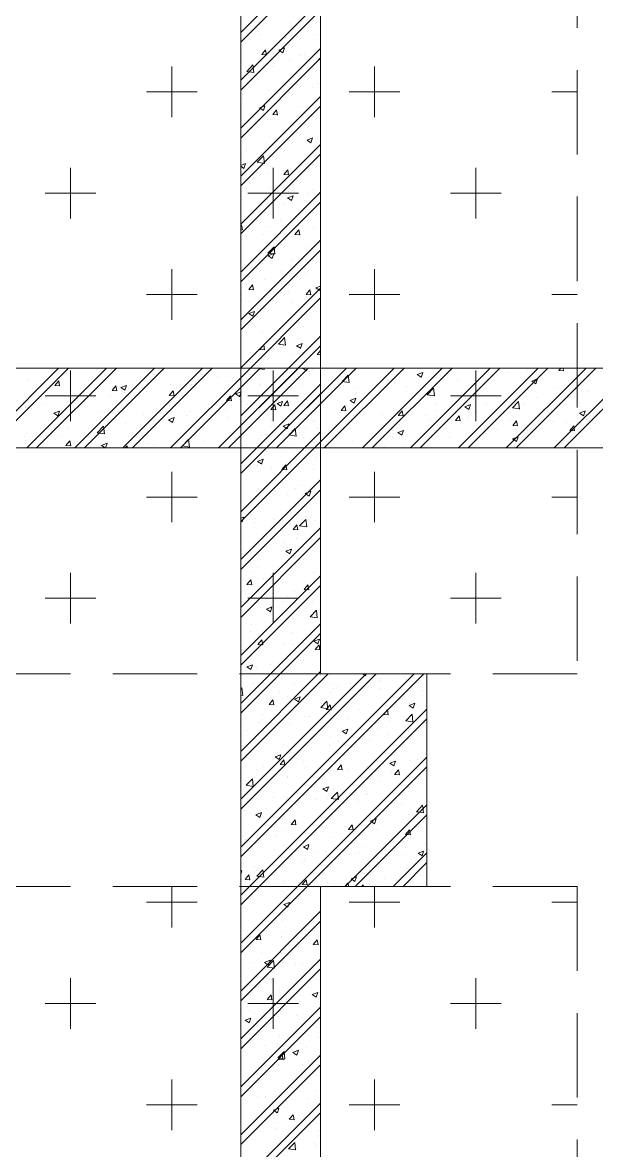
# Model space of a CAD drawing. Header units: millimetres. Extents: x 115500 to 206800, y -6300 to 53700.
# Drawn here: x 133265 to 135423, y 22307 to 26550 of the extents above; entities that cross this region are included whole.
import ezdxf

# ---------------------------------------------------------------- set-up
doc = ezdxf.new("R2010")
doc.units = ezdxf.units.MM
doc.linetypes.add('HIDDEN2', pattern=[4.7625, 3.175, -1.5875])
for name, color, linetype, lineweight in [('NDC_S_BEAM', 3, 'HIDDEN2', 20), ('NDC_S_DIM', 1, 'Continuous', 15), ('NDC_S_HATCH MATERIAL', 8, 'Continuous', 13)]:
    doc.layers.add(name, color=color, linetype=linetype, lineweight=lineweight)

msp = doc.modelspace()

# ---------------------------------------------------------------- linework, layer by layer
at = {"layer": 'NDC_S_BEAM', "ltscale": 100}
for p, q in [((135350, 27800), (135350, 24100)), ((135350, 24100), (132300, 24100)), ((135350, 23300), (132300, 23300)), ((135350, 23300), (135350, 19600))]:
    msp.add_line(p, q, dxfattribs=at)
at = {"layer": 'NDC_S_DIM', "ltscale": 100}
for p, q in [((134084.9, 19707.6), (134084.9, 34955.4)), ((134384.9, 24100), (134384.9, 27800)), ((138000, 25249.8), (132500, 25249.8)), ((132300, 24949.8), (138000, 24949.8)), ((134784.9, 24100), (134384.9, 24100)), ((134784.9, 23300), (134784.9, 24100)), ((134384.9, 19600), (134384.9, 23300)), ((134384.9, 23300), (134784.9, 23300))]:
    msp.add_line(p, q, dxfattribs=at)
at = {"layer": 'NDC_S_HATCH MATERIAL', "linetype": 'Continuous', "ltscale": 100}
for p, q in [((134084.9, 26512.8), (134384.9, 26812.8)), ((134084.9, 26476.1), (134384.9, 26776.1)), ((134084.9, 26332.5), (134384.9, 26632.5)), ((134084.9, 26295.8), (134384.9, 26595.8)), ((134272.4, 26545.3), (134272.4, 26545.3)), ((134345.7, 26530.8), (134345.7, 26530.8)), ((134156.2, 26505.9), (134156.2, 26505.9)), ((134206.8, 26482.9), (134206.8, 26482.9)), ((134253.8, 26495), (134253.8, 26495)), ((134362.6, 26505.4), (134362.6, 26505.4)), ((134084.9, 26152.2), (134384.9, 26452.2)), ((134164, 26429.3), (134178.5, 26446.6)), ((134182, 26427.7), (134178.5, 26446.5)), ((134228.3, 26446.1), (134249.3, 26454.1)), ((134228.3, 26446.1), (134243.2, 26436)), ((134243.2, 26435.9), (134249.3, 26454.1)), ((134084.9, 26115.4), (134384.9, 26415.4)), ((134149.5, 26433.1), (134149.5, 26433.1)), ((134150.8, 26399.1), (134150.8, 26399.1)), ((134164, 26429.3), (134182, 26427.8)), ((134266.7, 26412.5), (134266.7, 26412.5)), ((134309.6, 26426.4), (134309.6, 26426.4)), ((134325.7, 26429.1), (134325.7, 26429.1)), ((134341.8, 26422.4), (134341.8, 26422.4)), ((134358.9, 26405.6), (134358.9, 26405.6)), ((134379.2, 26410.5), (134384.9, 26417.3)), ((134379.2, 26410.5), (134384.9, 26410)), ((133826.2, 26193.8), (133826.2, 26384.2)), ((134107.5, 26366.1), (134130.9, 26390.4)), ((134107.5, 26366.1), (134134.2, 26361.9)), ((134134.2, 26361.9), (134130.9, 26390.4)), ((134203.1, 26383.1), (134203.1, 26383.1)), ((134588.2, 26193.8), (134588.2, 26384.2)), ((134376.5, 26319), (134376.5, 26319)), ((133731, 26289), (133921.5, 26289)), ((134084.9, 25971.9), (134384.9, 26271.9)), ((134090.4, 26264.1), (134090.4, 26264.1)), ((134091.1, 26279.8), (134091.1, 26279.8)), ((134187.8, 26294.2), (134187.8, 26294.2)), ((134199.5, 26283.2), (134199.5, 26283.2)), ((134251.2, 26273.1), (134251.2, 26273.1)), ((134262.9, 26304), (134262.9, 26304)), ((134265.3, 26294.1), (134265.3, 26294.1)), ((134355.3, 26305.7), (134355.3, 26305.7)), ((134493, 26289), (134683.5, 26289)), ((135255, 26289), (135350, 26289)), ((134084.9, 25935.1), (134384.9, 26235.1)), ((134154.3, 26239.5), (134154.3, 26239.5)), ((134155.3, 26228.5), (134176.3, 26236.6)), ((134155.3, 26228.5), (134170.2, 26218.5)), ((134170.2, 26218.4), (134176.3, 26236.5)), ((134314.5, 26232.8), (134314.5, 26232.8)), ((134184, 26185.7), (134184, 26185.7)), ((134195.8, 26183.3), (134195.8, 26183.3)), ((134205.7, 26203.7), (134220.1, 26220.9)), ((134205.7, 26203.7), (134223.6, 26202.1)), ((134223.6, 26202), (134220.2, 26220.8)), ((134297.6, 26200.7), (134297.6, 26200.7)), ((134351.6, 26205.8), (134351.6, 26205.8)), ((134108.9, 26175.8), (134108.9, 26175.8)), ((134191.5, 26120.6), (134191.5, 26120.6)), ((134253, 26115.1), (134253, 26115.1)), ((134334.4, 26107.8), (134355.4, 26115.8)), ((134334.4, 26107.8), (134349.3, 26097.7)), ((134348, 26106), (134348, 26106)), ((134349.3, 26097.6), (134355.4, 26115.7)), ((134351.7, 26113.8), (134351.7, 26113.8)), ((134084.9, 25791.6), (134384.9, 26091.6)), ((134084.9, 25754.8), (134384.9, 26054.8)), ((134105.1, 26067.4), (134105.1, 26067.4)), ((134192.2, 26083.5), (134192.2, 26083.5)), ((134218.7, 26082.4), (134218.7, 26082.4)), ((134084.9, 26012), (134103.3, 26019.1)), ((134084.9, 26009.3), (134097.2, 26000.9)), ((134097.3, 26000.9), (134103.3, 26019)), ((134147.3, 26024.2), (134170.6, 26048.5)), ((134147.3, 26024.2), (134174, 26020)), ((134149.9, 26019.2), (134149.9, 26019.2)), ((134174, 26020), (134170.7, 26048.5)), ((134324.8, 26049.3), (134324.8, 26049.3)), ((133445.2, 25812.8), (133445.2, 26003.2)), ((134133.1, 25967.3), (134133.1, 25967.3)), ((134188.5, 25983.6), (134188.5, 25983.6)), ((134207.2, 25812.8), (134207.2, 26003.2)), ((134247.3, 25978), (134261.8, 25995.3)), ((134247.3, 25978), (134265.2, 25976.5)), ((134265.3, 25976.4), (134261.8, 25995.2)), ((134329.3, 25989), (134329.3, 25989)), ((134344.3, 26006.1), (134344.3, 26006.1)), ((134969.2, 25812.8), (134969.2, 26003.2)), ((134139.8, 25964), (134139.8, 25964)), ((134196.4, 25927), (134196.4, 25927)), ((134293.3, 25960.5), (134293.3, 25960.5)), ((133350, 25908), (133540.5, 25908)), ((134084.9, 25611.3), (134384.9, 25911.3)), ((134089.5, 25884.2), (134089.5, 25884.2)), ((134112, 25908), (134302.5, 25908)), ((134184.9, 25883.7), (134184.9, 25883.7)), ((134261.4, 25890.2), (134282.4, 25898.3)), ((134261.4, 25890.2), (134276.3, 25880.1)), ((134264.5, 25914.2), (134264.5, 25914.2)), ((134276.3, 25880.1), (134282.4, 25898.2)), ((134340.7, 25906.2), (134340.7, 25906.2)), ((134356.5, 25920.2), (134356.5, 25920.2)), ((134874, 25908), (135064.5, 25908)), ((134084.9, 25574.5), (134384.9, 25874.5)), ((134250.3, 25870.7), (134250.3, 25870.7)), ((134325.4, 25880.5), (134325.4, 25880.5)), ((134233.6, 25808), (134233.6, 25808)), ((134337, 25806.4), (134337, 25806.4)), ((134084.9, 25784.5), (134088.2, 25788.4)), ((134084.9, 25770.2), (134091.7, 25769.6)), ((134091.7, 25769.5), (134088.2, 25788.4)), ((134181.2, 25783.9), (134181.2, 25783.9)), ((134246.5, 25762.2), (134246.5, 25762.2)), ((134288.9, 25752.4), (134303.4, 25769.6)), ((134306.9, 25750.7), (134303.4, 25769.5)), ((134360.1, 25777.2), (134360.1, 25777.2)), ((134084.9, 25430.9), (134384.9, 25730.9)), ((134171.4, 25752.3), (134171.4, 25752.3)), ((134252.1, 25735.2), (134252.1, 25735.2)), ((134288.9, 25752.4), (134306.9, 25750.8)), ((134084.9, 25394.2), (134384.9, 25694.2)), ((134177.6, 25684), (134177.6, 25684)), ((134187, 25682.3), (134210.4, 25706.6)), ((134187, 25682.3), (134213.7, 25678.2)), ((134188.4, 25672.7), (134209.4, 25680.7)), ((134188.4, 25672.7), (134203.3, 25662.6)), ((134203.3, 25662.5), (134209.4, 25680.7)), ((134213.7, 25678.1), (134210.4, 25706.6)), ((134333.4, 25706.5), (134333.4, 25706.5)), ((134092.5, 25634), (134092.5, 25634)), ((134149, 25639.3), (134149, 25639.3)), ((134167.6, 25643.9), (134167.6, 25643.9)), ((134175.1, 25654.7), (134175.1, 25654.7)), ((134281.2, 25658.9), (134281.2, 25658.9)), ((134324, 25669.4), (134324, 25669.4)), ((134335.3, 25647.9), (134335.3, 25647.9)), ((133826.2, 25431.8), (133826.2, 25622.2)), ((134238.4, 25614.4), (134238.4, 25614.4)), ((134329.7, 25606.6), (134329.7, 25606.6)), ((134588.2, 25431.8), (134588.2, 25622.2)), ((134084.9, 25250.6), (134384.9, 25550.6)), ((134115.4, 25545.5), (134129.8, 25562.8)), ((134115.4, 25545.5), (134133.3, 25544)), ((134133.3, 25543.9), (134129.9, 25562.7)), ((134173.9, 25584.1), (134173.9, 25584.1)), ((134330.6, 25526.7), (134345, 25543.9)), ((134348.5, 25525.1), (134345, 25543.9)), ((134367.5, 25551.9), (134384.9, 25558.6)), ((134367.5, 25551.9), (134382.4, 25541.8)), ((134382.4, 25541.7), (134384.9, 25549.1)), ((133731, 25527), (133921.5, 25527)), ((134084.9, 25213.9), (134384.9, 25513.9)), ((134088.6, 25504.3), (134088.6, 25504.3)), ((134088.7, 25525.6), (134088.7, 25525.6)), ((134115.5, 25502.2), (134115.5, 25502.2)), ((134202.3, 25540.5), (134202.3, 25540.5)), ((134263.6, 25534.3), (134263.6, 25534.3)), ((134326.1, 25506.8), (134326.1, 25506.8)), ((134330.6, 25526.7), (134348.5, 25525.1)), ((134493, 25527), (134683.5, 25527)), ((135255, 25527), (135350, 25527)), ((134115.4, 25455.1), (134136.4, 25463.2)), ((134130.3, 25445), (134136.4, 25463.1)), ((134170.3, 25484.3), (134170.3, 25484.3)), ((134275.6, 25495.4), (134275.6, 25495.4)), ((134115.4, 25455.1), (134130.3, 25445.1)), ((134123.4, 25422.2), (134123.4, 25422.2)), ((134312.8, 25447.2), (134312.8, 25447.2)), ((134166.6, 25384.4), (134166.6, 25384.4)), ((134322.5, 25406.9), (134322.5, 25406.9)), ((134084.9, 25070.3), (134384.9, 25370.3)), ((134084.9, 25033.6), (134384.9, 25333.6)), ((134157, 25319.9), (134171.5, 25337.1)), ((134174.9, 25318.2), (134171.5, 25337)), ((134217.2, 25342.1), (134217.2, 25342.1)), ((134226.8, 25340.4), (134250.2, 25364.8)), ((134226.8, 25340.4), (134253.5, 25336.3)), ((134253.5, 25336.2), (134250.2, 25364.7)), ((134251.2, 25355.3), (134251.2, 25355.3)), ((134294.5, 25334.3), (134315.5, 25342.4)), ((134294.5, 25334.3), (134309.4, 25324.3)), ((134309, 25338.7), (134309, 25338.7)), ((134309.4, 25324.2), (134315.5, 25342.3)), ((134377.3, 25335.4), (134377.3, 25335.4)), ((134120.3, 25308.6), (134120.3, 25308.6)), ((134157, 25319.9), (134174.9, 25318.3)), ((134233.9, 25328.8), (134233.9, 25328.8)), ((134280.4, 25301.9), (134280.4, 25301.9)), ((134318.8, 25307), (134318.8, 25307)), ((134323.1, 25289.5), (134323.1, 25289.5)), ((134372.2, 25301.1), (134384.9, 25316.2)), ((134372.2, 25301.1), (134384.9, 25299.9)), ((133100.3, 24949.8), (133400.3, 25249.8)), ((133137.1, 24949.8), (133437.1, 25249.8)), ((133280.7, 24949.8), (133580.7, 25249.8)), ((133317.4, 24949.8), (133617.4, 25249.8)), ((133461, 24949.8), (133761, 25249.8)), ((133497.7, 24949.8), (133797.7, 25249.8)), ((133597.5, 25246.1), (133597.5, 25246.1)), ((133641.3, 24949.8), (133941.3, 25249.8)), ((133678, 24949.8), (133978, 25249.8)), ((133821.6, 24949.8), (134121.6, 25249.8)), ((133858.3, 24949.8), (134158.3, 25249.8)), ((134001.9, 24949.8), (134301.9, 25249.8)), ((134038.7, 24949.8), (134338.7, 25249.8)), ((134146.1, 25249.2), (134146.6, 25249.8)), ((134146.1, 25249.2), (134172.8, 25245.1)), ((134148.1, 25259.4), (134148.1, 25259.4)), ((134163, 25284.5), (134163, 25284.5)), ((134171.4, 25247.6), (134171.4, 25247.6)), ((134172.8, 25245), (134172.3, 25249.8)), ((134182.2, 24949.8), (134482.2, 25249.8)), ((134219, 24949.8), (134519, 25249.8)), ((134318, 25249.3), (134319, 25249.8)), ((134318, 25249.3), (134332.9, 25239.3)), ((134332.9, 25239.2), (134336.5, 25249.8)), ((134362.5, 24949.8), (134662.5, 25249.8)), ((134399.3, 24949.8), (134699.3, 25249.8)), ((134542.8, 24949.8), (134842.8, 25249.8)), ((134579.6, 24949.8), (134879.6, 25249.8)), ((134723.2, 24949.8), (135023.2, 25249.8)), ((134759.9, 24949.8), (135059.9, 25249.8)), ((134903.5, 24949.8), (135203.5, 25249.8)), ((134940.2, 24949.8), (135240.2, 25249.8)), ((135083.8, 24949.8), (135383.8, 25249.8)), ((135120.5, 24949.8), (135420.5, 25249.8)), ((135264.1, 24949.8), (135564.1, 25249.8)), ((135281.3, 25241.1), (135288.5, 25249.8)), ((135299.2, 25239.4), (135297.3, 25249.8)), ((135300.8, 24949.8), (135600.8, 25249.8)), ((133355.4, 25219.8), (133355.4, 25219.8)), ((133430.5, 25229.7), (133430.5, 25229.7)), ((133443.5, 25225), (133443.5, 25225)), ((133445.2, 25050.8), (133445.2, 25241.2)), ((133544.1, 25244.7), (133544.1, 25244.7)), ((133574.7, 25223.4), (133574.7, 25223.4)), ((133996.5, 25217.6), (133996.5, 25217.6)), ((134055.3, 25209), (134055.3, 25209)), ((134107.9, 25211), (134107.9, 25211)), ((134155, 25210.5), (134155, 25210.5)), ((134206.8, 25228.3), (134206.8, 25228.3)), ((134207.2, 25050.8), (134207.2, 25241.2)), ((134221.5, 25225.9), (134221.5, 25225.9)), ((134230.1, 25220.4), (134230.1, 25220.4)), ((134315.2, 25207.2), (134315.2, 25207.2)), ((134343.7, 25235.3), (134343.7, 25235.3)), ((134356.4, 25243.5), (134356.4, 25243.5)), ((134466.3, 25199.6), (134489.7, 25223.9)), ((134493, 25195.3), (134489.7, 25223.8)), ((134516.5, 25236.8), (134516.5, 25236.8)), ((134676.7, 25230), (134676.7, 25230)), ((134749.1, 25225.3), (134770.1, 25233.4)), ((134749.1, 25225.3), (134764, 25215.3)), ((134764.1, 25215.2), (134770.1, 25233.3)), ((134810.9, 25232.7), (134810.9, 25232.7)), ((134820.4, 25213.7), (134820.4, 25213.7)), ((134836.8, 25223.2), (134836.8, 25223.2)), ((134899, 25207.2), (134899, 25207.2)), ((134969.2, 25050.8), (134969.2, 25241.2)), ((134974.4, 25234.8), (134974.4, 25234.8)), ((134997, 25216.5), (134997, 25216.5)), ((135088.5, 25232.1), (135088.5, 25232.1)), ((135157.1, 25209.7), (135157.1, 25209.7)), ((135163.6, 25242), (135163.6, 25242)), ((135180.3, 25201.3), (135201.3, 25209.4)), ((135195.2, 25191.1), (135201.3, 25209.3)), ((135281.3, 25241.1), (135299.2, 25239.5)), ((135317.3, 25202.9), (135317.3, 25202.9)), ((133287.7, 25202.5), (133287.7, 25202.5)), ((133386.3, 25184.9), (133400.7, 25202.1)), ((133386.3, 25184.9), (133404.2, 25183.3)), ((133399.7, 25193.4), (133399.7, 25193.4)), ((133404.2, 25183.2), (133400.8, 25202)), ((133601.5, 25166), (133615.9, 25183.3)), ((133601.5, 25166), (133619.4, 25164.5)), ((133619.4, 25164.4), (133615.9, 25183.2)), ((133634.8, 25176.6), (133655.8, 25184.7)), ((133634.8, 25176.6), (133649.7, 25166.6)), ((133649.7, 25166.4), (133655.8, 25184.6)), ((133729.7, 25161.2), (133729.7, 25161.2)), ((133745.4, 25165.4), (133745.4, 25165.4)), ((133816.6, 25147.2), (133831.1, 25164.4)), ((133821.5, 25187.5), (133821.5, 25187.5)), ((133834.6, 25145.5), (133831.1, 25164.3)), ((133843.4, 25176.1), (133843.4, 25176.1)), ((133901.2, 25187.9), (133901.2, 25187.9)), ((134032.8, 25201.1), (134032.8, 25201.1)), ((134065.9, 25152.6), (134086.9, 25160.7)), ((134080.9, 25142.4), (134086.9, 25160.5)), ((134084.9, 24890), (134384.9, 25190)), ((134157.5, 25189.7), (134157.5, 25189.7)), ((134159.3, 25184.7), (134159.3, 25184.7)), ((134317.6, 25182.9), (134317.6, 25182.9)), ((134461, 25172.7), (134461, 25172.7)), ((134466.3, 25199.6), (134493, 25195.4)), ((134513, 25172), (134513, 25172)), ((134635.9, 25202.7), (134635.9, 25202.7)), ((134664.5, 25191.2), (134664.5, 25191.2)), ((134710.3, 25182.3), (134710.3, 25182.3)), ((134785.4, 25192.2), (134785.4, 25192.2)), ((134786.5, 25149.9), (134809.8, 25174.3)), ((134813.2, 25145.7), (134809.9, 25174.2)), ((135180.3, 25201.3), (135195.2, 25191.2)), ((135278.1, 25176.7), (135278.1, 25176.7)), ((135387.7, 25163.6), (135387.7, 25163.6)), ((133337.1, 25130.8), (133337.1, 25130.8)), ((133350, 25146), (133540.5, 25146)), ((133439.9, 25125.1), (133439.9, 25125.1)), ((133465.2, 25126.4), (133465.2, 25126.4)), ((133471.6, 25127.5), (133471.6, 25127.5)), ((133497.2, 25124.1), (133497.2, 25124.1)), ((133593.9, 25146.2), (133593.9, 25146.2)), ((133646.6, 25157.5), (133646.6, 25157.5)), ((133654.6, 25151.3), (133654.6, 25151.3)), ((133816.6, 25147.2), (133834.6, 25145.6)), ((134031.8, 25128.4), (134046.3, 25145.6)), ((134031.8, 25128.4), (134049.7, 25126.8)), ((134049.8, 25126.7), (134046.3, 25145.5)), ((134065.9, 25152.6), (134080.8, 25142.5)), ((134084.9, 24853.3), (134384.9, 25153.3)), ((134087.7, 25124.4), (134087.7, 25124.4)), ((134112, 25146), (134302.5, 25146)), ((134203.2, 25128.4), (134203.2, 25128.4)), ((134221.5, 25116.8), (134242.5, 25124.9)), ((134236.4, 25106.6), (134242.5, 25124.8)), ((134247, 25109.5), (134261.5, 25126.8)), ((134264.9, 25107.9), (134261.5, 25126.7)), ((134262.7, 25154.5), (134262.7, 25154.5)), ((134286, 25142.6), (134286, 25142.6)), ((134332.1, 25132.6), (134332.1, 25132.6)), ((134359, 25150.9), (134359, 25150.9)), ((134407.2, 25142.4), (134407.2, 25142.4)), ((134497.1, 25128.6), (134518.1, 25136.6)), ((134497.1, 25128.6), (134512, 25118.5)), ((134512, 25118.4), (134518.1, 25136.5)), ((134520.8, 25157.4), (134520.8, 25157.4)), ((134786.5, 25149.9), (134813.2, 25145.8)), ((134874, 25146), (135064.5, 25146)), ((134970.7, 25135), (134970.7, 25135)), ((135084.6, 25123.7), (135084.6, 25123.7)), ((135106.6, 25100.3), (135130, 25124.6)), ((135122.3, 25154.2), (135122.3, 25154.2)), ((135133.3, 25096), (135130, 25124.5)), ((135198.3, 25138.7), (135198.3, 25138.7)), ((135323.4, 25143.8), (135323.4, 25143.8)), ((133276.4, 25101.5), (133276.4, 25101.5)), ((133284.1, 25102.6), (133284.1, 25102.6)), ((133296.7, 25097.5), (133296.7, 25097.5)), ((133351.5, 25111.4), (133351.5, 25111.4)), ((133382.7, 25079.9), (133403.7, 25087.9)), ((133382.7, 25079.9), (133397.6, 25069.8)), ((133397.6, 25069.7), (133403.7, 25087.8)), ((133400.4, 25090.5), (133400.4, 25090.5)), ((133560.5, 25083.8), (133560.5, 25083.8)), ((133657.4, 25117.3), (133657.4, 25117.3)), ((133720.6, 25077), (133720.6, 25077)), ((133817.5, 25110.5), (133817.5, 25110.5)), ((133897.6, 25088.1), (133897.6, 25088.1)), ((133936.1, 25082.6), (133936.1, 25082.6)), ((133953.9, 25082.8), (133953.9, 25082.8)), ((133977.7, 25103.8), (133977.7, 25103.8)), ((134029, 25092.7), (134029, 25092.7)), ((134051.6, 25109.2), (134051.6, 25109.2)), ((134111, 25112.6), (134111, 25112.6)), ((134137.8, 25097), (134137.8, 25097)), ((134142.6, 25107.6), (134142.6, 25107.6)), ((134151.2, 25102.1), (134151.2, 25102.1)), ((134155.7, 25084.8), (134155.7, 25084.8)), ((134198.6, 25094.2), (134213.1, 25111.5)), ((134198.6, 25094.2), (134216.6, 25092.7)), ((134216.6, 25092.6), (134213.1, 25111.4)), ((134221.5, 25116.8), (134236.4, 25106.7)), ((134247, 25109.5), (134264.9, 25108)), ((134264.8, 25117), (134264.8, 25117)), ((134298, 25090.2), (134298, 25090.2)), ((134311.5, 25107.3), (134311.5, 25107.3)), ((134458.1, 25083.5), (134458.1, 25083.5)), ((134462.2, 25090.7), (134476.6, 25108)), ((134462.2, 25090.7), (134480.1, 25089.2)), ((134480.1, 25089), (134476.6, 25107.9)), ((134618.3, 25076.7), (134618.3, 25076.7)), ((134660.9, 25091.3), (134660.9, 25091.3)), ((134677.3, 25071.9), (134691.8, 25089.1)), ((134695.3, 25070.2), (134691.8, 25089)), ((134816.7, 25113.8), (134816.7, 25113.8)), ((134820.1, 25088.9), (134820.1, 25088.9)), ((134928.2, 25104.5), (134949.2, 25112.6)), ((134928.2, 25104.5), (134943.1, 25094.5)), ((134943.1, 25094.4), (134949.2, 25112.5)), ((134973.4, 25083.8), (134973.4, 25083.8)), ((135009.5, 25113.8), (135009.5, 25113.8)), ((135106.6, 25100.3), (135133.3, 25096.1)), ((135148.4, 25113.8), (135148.4, 25113.8)), ((135274.4, 25076.8), (135274.4, 25076.8)), ((135359.3, 25080.5), (135380.3, 25088.6)), ((135359.3, 25080.5), (135374.3, 25070.4)), ((135374.3, 25070.3), (135380.4, 25088.5)), ((135395.2, 25077.9), (135395.2, 25077.9)), ((133590.3, 25046.4), (133590.3, 25046.4)), ((133650.8, 25042.9), (133650.8, 25042.9)), ((133741.8, 25065.6), (133741.8, 25065.6)), ((133761.1, 25052.5), (133761.1, 25052.5)), ((133764.4, 25057.8), (133764.4, 25057.8)), ((133813.8, 25055.8), (133834.9, 25063.9)), ((133813.8, 25055.8), (133828.8, 25045.8)), ((133828.8, 25045.7), (133834.9, 25063.8)), ((133880.8, 25070.2), (133880.8, 25070.2)), ((134040.9, 25063.5), (134040.9, 25063.5)), ((134099.1, 25036.4), (134099.1, 25036.4)), ((134201.1, 25056.7), (134201.1, 25056.7)), ((134245, 25031.8), (134266, 25039.9)), ((134259.9, 25021.6), (134266, 25039.8)), ((134355.3, 25051), (134355.3, 25051)), ((134361.2, 25049.9), (134361.2, 25049.9)), ((134441.9, 25039.1), (134441.9, 25039.1)), ((134509.4, 25072.1), (134509.4, 25072.1)), ((134521.4, 25043.2), (134521.4, 25043.2)), ((134631.3, 25064), (134631.3, 25064)), ((134677.3, 25071.9), (134695.3, 25070.3)), ((134681.5, 25036.4), (134681.5, 25036.4)), ((134706.5, 25073.9), (134706.5, 25073.9)), ((134778.4, 25069.9), (134778.4, 25069.9)), ((134798.5, 25053.7), (134798.5, 25053.7)), ((134892.5, 25053.1), (134907, 25070.3)), ((134892.5, 25053.1), (134910.5, 25051.5)), ((134910.5, 25051.4), (134907, 25070.2)), ((134938.6, 25063.2), (134938.6, 25063.2)), ((134967.1, 25035.1), (134967.1, 25035.1)), ((135098.7, 25056.4), (135098.7, 25056.4)), ((135107.7, 25034.2), (135122.2, 25051.5)), ((135107.7, 25034.2), (135125.6, 25032.7)), ((135118.6, 25054.3), (135118.6, 25054.3)), ((135125.6, 25032.6), (135122.2, 25051.4)), ((135220.3, 25047.9), (135220.3, 25047.9)), ((135258.9, 25049.6), (135258.9, 25049.6)), ((135308.8, 25045.3), (135308.8, 25045.3)), ((135383.9, 25055.2), (135383.9, 25055.2)), ((135419, 25042.9), (135419, 25042.9)), ((133272.6, 24993.1), (133272.6, 24993.1)), ((133280.4, 25002.7), (133280.4, 25002.7)), ((133386.2, 25008), (133386.2, 25008)), ((133411.2, 24992.5), (133411.2, 24992.5)), ((133436.2, 25025.2), (133436.2, 25025.2)), ((133545.6, 25006.6), (133568.9, 25031)), ((133545.6, 25006.6), (133572.2, 25002.5)), ((133572.3, 25002.4), (133568.9, 25030.9)), ((133575.7, 25033), (133575.7, 25033)), ((133586.2, 25022.5), (133586.2, 25022.5)), ((134048, 25009.3), (134048, 25009.3)), ((134084.9, 24709.7), (134384.9, 25009.7)), ((134162.3, 24996.1), (134162.3, 24996.1)), ((134185.9, 24998.7), (134185.9, 24998.7)), ((134199.5, 25028.5), (134199.5, 25028.5)), ((134245, 25031.8), (134259.9, 25021.7)), ((134253.2, 25014.2), (134253.2, 25014.2)), ((134259.2, 25029.6), (134259.2, 25029.6)), ((134266.6, 24998.5), (134290, 25022.9)), ((134266.6, 24998.5), (134293.3, 24994.4)), ((134293.3, 24994.3), (134290, 25022.8)), ((134307.9, 25007.4), (134307.9, 25007.4)), ((134328.3, 25024.1), (134328.3, 25024.1)), ((134375.3, 25023.6), (134375.3, 25023.6)), ((134448.6, 24993.7), (134448.6, 24993.7)), ((134623.5, 25023.7), (134623.5, 25023.7)), ((134657.2, 24991.5), (134657.2, 24991.5)), ((134676.1, 25007.8), (134697.1, 25015.8)), ((134676.1, 25007.8), (134691, 24997.7)), ((134691.1, 24997.6), (134697.1, 25015.7)), ((134813.1, 25014), (134813.1, 25014)), ((134841.7, 25029.6), (134841.7, 25029.6)), ((134930.6, 24995.5), (134930.6, 24995.5)), ((135001.8, 25022.9), (135001.8, 25022.9)), ((135005.7, 25005.4), (135005.7, 25005.4)), ((135045.3, 25017.9), (135045.3, 25017.9)), ((135107.3, 24983.8), (135128.3, 24991.8)), ((135119.3, 25020.3), (135119.3, 25020.3)), ((135122.2, 24973.6), (135128.3, 24991.7)), ((135162, 25016.1), (135162, 25016.1)), ((135322.1, 25009.3), (135322.1, 25009.3)), ((135322.9, 25015.4), (135337.3, 25032.7)), ((135322.9, 25015.4), (135340.8, 25013.9)), ((135340.8, 25013.7), (135337.4, 25032.5)), ((133277.4, 24978.3), (133277.4, 24978.3)), ((133427.9, 24959.2), (133442.4, 24976.4)), ((133427.9, 24959.2), (133445.8, 24957.6)), ((133437.6, 24971.6), (133437.6, 24971.6)), ((133445.9, 24957.5), (133442.4, 24976.3)), ((133561.8, 24959.1), (133582.8, 24967.1)), ((133561.8, 24959.1), (133575.6, 24949.8)), ((133577, 24949.8), (133582.8, 24967)), ((133597.7, 24964.8), (133597.7, 24964.8)), ((133651, 24949.8), (133657.5, 24957.6)), ((133659, 24949.8), (133657.6, 24957.5)), ((133738.1, 24965.7), (133738.1, 24965.7)), ((133757.9, 24958), (133757.9, 24958)), ((133865.7, 24957), (133889.1, 24981.3)), ((133865.7, 24957), (133892.4, 24952.8)), ((133875, 24964.4), (133875, 24964.4)), ((133892.4, 24952.8), (133889.1, 24981.2)), ((133894, 24988.2), (133894, 24988.2)), ((133918, 24951.3), (133918, 24951.3)), ((133950.1, 24974.3), (133950.1, 24974.3)), ((134063.7, 24989.3), (134063.7, 24989.3)), ((134084.9, 24672.9), (134384.9, 24972.9)), ((134152, 24984.9), (134152, 24984.9)), ((134250.3, 24975.5), (134250.3, 24975.5)), ((134273.6, 24963.6), (134273.6, 24963.6)), ((134322.5, 24989.3), (134322.5, 24989.3)), ((134351.7, 24951.1), (134351.7, 24951.1)), ((134505.7, 24972.3), (134505.7, 24972.3)), ((134627.5, 24955.6), (134627.5, 24955.6)), ((134695.4, 24957.8), (134695.4, 24957.8)), ((134741.1, 24970.5), (134741.1, 24970.5)), ((134870.4, 24987.8), (134870.4, 24987.8)), ((135107.3, 24983.8), (135122.2, 24973.7)), ((135115, 24954.4), (135115, 24954.4)), ((135270.8, 24976.9), (135270.8, 24976.9)), ((135418.6, 24951.8), (135418.6, 24951.8)), ((134148.5, 24899.2), (134169.5, 24907.3)), ((134163.4, 24889.1), (134169.5, 24907.2)), ((134304.2, 24907.5), (134304.2, 24907.5)), ((134322.2, 24909.6), (134322.2, 24909.6)), ((134371.5, 24915.2), (134371.5, 24915.2)), ((134107, 24880.4), (134107, 24880.4)), ((134147.2, 24879.6), (134147.2, 24879.6)), ((134148.4, 24885.1), (134148.4, 24885.1)), ((134148.5, 24899.2), (134163.4, 24889.2)), ((134199.5, 24877.1), (134199.5, 24877.1)), ((134240.2, 24868.6), (134254.7, 24885.8)), ((134240.2, 24868.6), (134258.2, 24867)), ((134258.2, 24866.9), (134254.7, 24885.7)), ((134296.4, 24905.3), (134296.4, 24905.3)), ((134359.7, 24870.3), (134359.7, 24870.3)), ((133826.2, 24669.8), (133826.2, 24860.2)), ((134084.9, 24529.4), (134384.9, 24829.4)), ((134588.2, 24669.8), (134588.2, 24860.2)), ((134084.9, 24492.6), (134384.9, 24792.6)), ((134144.7, 24785.2), (134144.7, 24785.2)), ((134217.5, 24787), (134217.5, 24787)), ((134292.6, 24796.9), (134292.6, 24796.9)), ((134300.6, 24807.7), (134300.6, 24807.7)), ((134327.5, 24778.5), (134348.6, 24786.5)), ((134327.5, 24778.5), (134342.5, 24768.4)), ((134342.5, 24768.3), (134348.6, 24786.4)), ((133731, 24765), (133921.5, 24765)), ((134086.8, 24744.5), (134086.8, 24744.5)), ((134261.8, 24774.6), (134261.8, 24774.6)), ((134493, 24765), (134683.5, 24765)), ((135255, 24765), (135350, 24765)), ((134141.1, 24723.8), (134141.1, 24723.8)), ((134296.9, 24707.8), (134296.9, 24707.8)), ((134301.3, 24717), (134301.3, 24717)), ((134084.9, 24685.3), (134096.5, 24689.8)), ((134084.9, 24675.4), (134090.4, 24671.6)), ((134090.4, 24671.6), (134096.5, 24689.7)), ((134138.6, 24668.7), (134138.6, 24668.7)), ((134141.1, 24685.3), (134141.1, 24685.3)), ((134204.4, 24683.5), (134204.4, 24683.5)), ((134213.7, 24678.6), (134213.7, 24678.6)), ((134281.9, 24642.9), (134296.3, 24660.1)), ((134299.8, 24641.3), (134296.4, 24660.1)), ((134306.4, 24656.6), (134329.7, 24681)), ((134306.4, 24656.6), (134333.1, 24652.5)), ((134327.3, 24693.5), (134327.3, 24693.5)), ((134333.1, 24652.4), (134329.8, 24680.9)), ((134364.5, 24676.7), (134364.5, 24676.7)), ((134084.9, 24349.1), (134384.9, 24649.1)), ((134084.9, 24312.3), (134384.9, 24612.3)), ((134281.9, 24642.9), (134299.8, 24641.3)), ((134137.5, 24585.5), (134137.5, 24585.5)), ((134248.4, 24575.2), (134248.4, 24575.2)), ((134249.4, 24595.6), (134249.4, 24595.6)), ((134254.6, 24560.9), (134275.6, 24569)), ((134269.5, 24550.8), (134275.6, 24568.9)), ((134293.3, 24607.9), (134293.3, 24607.9)), ((134134.8, 24560.2), (134134.8, 24560.2)), ((134241.6, 24564.5), (134241.6, 24564.5)), ((134254.6, 24560.9), (134269.5, 24550.8)), ((134321.3, 24529.7), (134321.3, 24529.7)), ((134133.8, 24485.6), (134133.8, 24485.6)), ((134146.3, 24499.7), (134146.3, 24499.7)), ((134289.6, 24508.1), (134289.6, 24508.1)), ((134358.9, 24481.8), (134358.9, 24481.8)), ((133445.2, 24288.8), (133445.2, 24479.2)), ((134084.9, 24168.8), (134384.9, 24468.8)), ((134108.3, 24436.1), (134122.8, 24453.3)), ((134126.3, 24434.4), (134122.8, 24453.2)), ((134169.5, 24456.9), (134169.5, 24456.9)), ((134207.2, 24288.8), (134207.2, 24479.2)), ((134969.2, 24288.8), (134969.2, 24479.2)), ((134084.9, 24132), (134384.9, 24432)), ((134108.3, 24436.1), (134126.3, 24434.5)), ((134183.2, 24411.2), (134183.2, 24411.2)), ((134286, 24408.2), (134286, 24408.2)), ((134323.5, 24417.3), (134338, 24434.5)), ((134323.5, 24417.3), (134341.4, 24415.7)), ((134341.4, 24415.6), (134338, 24434.4)), ((134343.3, 24404.5), (134343.3, 24404.5)), ((133350, 24384), (133540.5, 24384)), ((134086, 24364.7), (134086, 24364.7)), ((134086.3, 24377.7), (134086.3, 24377.7)), ((134112, 24384), (134302.5, 24384)), ((134130.2, 24385.7), (134130.2, 24385.7)), ((134246.4, 24370.9), (134246.4, 24370.9)), ((134260.9, 24394.7), (134260.9, 24394.7)), ((134280, 24363.5), (134280, 24363.5)), ((134355.1, 24373.4), (134355.1, 24373.4)), ((134874, 24384), (135064.5, 24384)), ((134090.5, 24338.5), (134090.5, 24338.5)), ((134181.6, 24343.4), (134202.6, 24351.4)), ((134181.6, 24343.4), (134196.5, 24333.3)), ((134196.5, 24333.2), (134202.6, 24351.4)), ((134346.1, 24314.7), (134369.5, 24339.1)), ((134346.1, 24314.7), (134372.8, 24310.6)), ((134372.8, 24310.5), (134369.5, 24339)), ((134084.9, 23988.4), (134384.9, 24288.4)), ((134126.5, 24285.8), (134126.5, 24285.8)), ((134282.3, 24308.3), (134282.3, 24308.3)), ((134084.9, 23951.7), (134384.9, 24251.7)), ((134123.5, 24258.7), (134123.5, 24258.7)), ((134149.9, 24210.4), (134164.4, 24227.7)), ((134167.9, 24208.8), (134164.4, 24227.6)), ((134201.1, 24245.2), (134201.1, 24245.2)), ((134276.2, 24255.1), (134276.2, 24255.1)), ((134283.6, 24252), (134283.6, 24252)), ((134360.6, 24222.6), (134381.6, 24230.6)), ((134375.6, 24212.4), (134381.7, 24230.6)), ((134122.9, 24186), (134122.9, 24186)), ((134149.9, 24210.4), (134167.9, 24208.8)), ((134248.5, 24215.7), (134248.5, 24215.7)), ((134278.7, 24208.5), (134278.7, 24208.5)), ((134360.6, 24222.6), (134375.6, 24212.5)), ((134365.1, 24191.6), (134379.6, 24208.8)), ((134365.1, 24191.6), (134383.1, 24190)), ((134383.1, 24189.9), (134379.6, 24208.8)), ((134310.9, 24151.7), (134310.9, 24151.7)), ((134320.4, 24149.8), (134320.4, 24149.8)), ((134084.9, 23808.1), (134384.9, 24108.1)), ((134084.9, 23771.4), (134413.5, 24100)), ((134084.9, 23591.1), (134593.8, 24100)), ((134084.9, 23410.8), (134774.1, 24100)), ((134084.9, 23627.8), (134557.1, 24100)), ((134084.9, 23447.5), (134737.4, 24100)), ((134108.6, 24125.8), (134129.6, 24133.9)), ((134108.6, 24125.8), (134123.5, 24115.8)), ((134122.2, 24126.8), (134122.2, 24126.8)), ((134123.5, 24115.7), (134129.6, 24133.8)), ((134145.5, 24119.8), (134145.5, 24119.8)), ((134197.3, 24136.7), (134197.3, 24136.7)), ((134275, 24108.6), (134275, 24108.6)), ((134542.4, 24100), (134554.6, 24091.7)), ((134554.6, 24091.7), (134557.4, 24100)), ((134119.2, 24086.1), (134119.2, 24086.1)), ((134128.3, 24065.2), (134128.3, 24065.2)), ((134225.2, 24098.7), (134225.2, 24098.7)), ((134288.5, 24058.4), (134288.5, 24058.4)), ((134385.3, 24091.9), (134385.3, 24091.9)), ((134421.4, 24058.3), (134421.4, 24058.3)), ((134496.5, 24068.2), (134496.5, 24068.2)), ((134545.5, 24085.2), (134545.5, 24085.2)), ((134609.9, 24074.9), (134609.9, 24074.9)), ((134610.1, 24083.2), (134610.1, 24083.2)), ((134705.6, 24078.4), (134705.6, 24078.4)), ((134732.8, 24071.6), (134732.8, 24071.6)), ((134084.9, 24042.4), (134089.1, 24046.8)), ((134084.9, 24019.5), (134092.4, 24018.3)), ((134092.4, 24018.3), (134089.1, 24046.8)), ((134118.3, 24018.4), (134118.3, 24018.4)), ((134232, 24033.4), (134232, 24033.4)), ((134260, 24014.8), (134260, 24014.8)), ((134425.4, 24029.9), (134425.4, 24029.9)), ((134435, 24044.8), (134435, 24044.8)), ((134448.6, 24051.6), (134448.6, 24051.6)), ((134576.9, 24049.1), (134576.9, 24049.1)), ((134608.8, 24044.9), (134608.8, 24044.9)), ((134768.9, 24038.1), (134768.9, 24038.1)), ((134085.1, 23984.8), (134085.1, 23984.8)), ((134115.6, 23986.2), (134115.6, 23986.2)), ((134191.6, 23984.8), (134206, 24002)), ((134191.6, 23984.8), (134209.5, 23983.2)), ((134209.5, 23983.1), (134206.1, 24001.9)), ((134271.4, 24008.7), (134271.4, 24008.7)), ((134287.6, 24005), (134308.6, 24013.1)), ((134287.6, 24005), (134302.6, 23995)), ((134302.6, 23994.9), (134308.7, 24013)), ((134385.9, 23972.8), (134409.3, 23997.2)), ((134385.9, 23972.8), (134412.6, 23968.7)), ((134406.7, 23965.9), (134421.2, 23983.2)), ((134412.6, 23968.6), (134409.3, 23997.1)), ((134424.7, 23964.3), (134421.2, 23983.1)), ((134718.8, 23981), (134739.8, 23989.1)), ((134718.8, 23981), (134733.7, 23970.9)), ((134720.7, 23989.8), (134720.7, 23989.8)), ((134733.7, 23970.9), (134739.8, 23989)), ((134084.9, 23267.2), (134784.9, 23967.2)), ((134084.9, 23230.4), (134784.9, 23930.4)), ((134165.5, 23946.2), (134165.5, 23946.2)), ((134325.7, 23939.4), (134325.7, 23939.4)), ((134342.5, 23940), (134342.5, 23940)), ((134406.7, 23965.9), (134424.7, 23964.4)), ((134417.6, 23949.9), (134417.6, 23949.9)), ((134421.8, 23930), (134421.8, 23930)), ((134485.8, 23932.7), (134485.8, 23932.7)), ((134531.2, 23964.8), (134531.2, 23964.8)), ((134573.3, 23949.2), (134573.3, 23949.2)), ((134621.9, 23947.1), (134636.4, 23964.3)), ((134621.9, 23947.1), (134639.9, 23945.5)), ((134639.9, 23945.5), (134636.4, 23964.3)), ((134706.1, 23923.2), (134729.5, 23947.5)), ((134729.1, 23971.7), (134729.1, 23971.7)), ((134732.8, 23919), (134729.5, 23947.5)), ((134153, 23915), (134153, 23915)), ((134267.7, 23908.9), (134267.7, 23908.9)), ((134466.7, 23884.3), (134487.7, 23892.3)), ((134481.6, 23874.1), (134487.7, 23892.2)), ((134597.6, 23895.9), (134597.6, 23895.9)), ((134646, 23925.9), (134646, 23925.9)), ((134706.1, 23923.2), (134732.8, 23919)), ((134772.5, 23925.9), (134772.5, 23925.9)), ((134111.9, 23886.4), (134111.9, 23886.4)), ((134422.6, 23865.8), (134422.6, 23865.8)), ((134452.3, 23846.5), (134452.3, 23846.5)), ((134466.7, 23884.3), (134481.6, 23874.2)), ((134569.6, 23849.3), (134569.6, 23849.3)), ((134641.8, 23871.5), (134641.8, 23871.5)), ((134716.9, 23881.3), (134716.9, 23881.3)), ((134725.5, 23871.8), (134725.5, 23871.8)), ((134247.6, 23835.8), (134247.6, 23835.8)), ((134263.6, 23821.7), (134263.6, 23821.7)), ((134264.1, 23809), (134264.1, 23809)), ((134338.7, 23831.6), (134338.7, 23831.6)), ((134418.1, 23830.1), (134418.1, 23830.1)), ((134669.4, 23830), (134669.4, 23830)), ((134084.9, 23086.9), (134784.9, 23786.9)), ((134107.1, 23792.9), (134107.1, 23792.9)), ((134108.3, 23786.5), (134108.3, 23786.5)), ((134214.6, 23787.5), (134235.6, 23795.6)), ((134214.6, 23787.5), (134229.6, 23777.4)), ((134229.6, 23777.4), (134235.7, 23795.5)), ((134233.2, 23759.1), (134247.7, 23776.3)), ((134251.1, 23757.5), (134247.7, 23776.3)), ((134267.2, 23786.1), (134267.2, 23786.1)), ((134319.5, 23769.9), (134319.5, 23769.9)), ((134427.4, 23779.4), (134427.4, 23779.4)), ((134494.5, 23800), (134494.5, 23800)), ((134587.5, 23772.6), (134587.5, 23772.6)), ((134637.9, 23763), (134637.9, 23763)), ((134645.8, 23763.5), (134666.8, 23771.5)), ((134645.8, 23763.5), (134660.7, 23753.4)), ((134660.7, 23753.3), (134666.8, 23771.5)), ((134721.8, 23772), (134721.8, 23772)), ((134747.7, 23765.8), (134747.7, 23765.8)), ((134751.6, 23778), (134751.6, 23778)), ((134084.9, 23050.1), (134784.9, 23750.1)), ((134144.6, 23739.9), (134144.6, 23739.9)), ((134170.4, 23752.6), (134170.4, 23752.6)), ((134233.2, 23759.1), (134251.1, 23757.5)), ((134330.5, 23745.8), (134330.5, 23745.8)), ((134373.4, 23728.2), (134373.4, 23728.2)), ((134414.5, 23730.3), (134414.5, 23730.3)), ((134448.4, 23740.3), (134462.8, 23757.5)), ((134448.4, 23740.3), (134466.3, 23738.7)), ((134466.3, 23738.6), (134462.9, 23757.4)), ((134490.6, 23739.1), (134490.6, 23739.1)), ((134562.8, 23753.1), (134562.8, 23753.1)), ((134566, 23749.5), (134566, 23749.5)), ((134650.8, 23732.3), (134650.8, 23732.3)), ((134663.6, 23721.5), (134678, 23738.7)), ((134663.6, 23721.5), (134681.5, 23719.9)), ((134681.5, 23719.8), (134678, 23738.6)), ((134784, 23725), (134784, 23725)), ((134104.6, 23686.6), (134104.6, 23686.6)), ((134105.5, 23680.6), (134128.9, 23704.9)), ((134105.5, 23680.6), (134132.2, 23676.5)), ((134132.2, 23676.4), (134128.9, 23704.9)), ((134184.7, 23703.3), (134184.7, 23703.3)), ((134259.8, 23713.2), (134259.8, 23713.2)), ((134260.4, 23709.1), (134260.4, 23709.1)), ((134609.1, 23695), (134609.1, 23695)), ((134207.6, 23633.6), (134207.6, 23633.6)), ((134259.2, 23634.9), (134259.2, 23634.9)), ((134393.7, 23666.7), (134414.7, 23674.8)), ((134393.7, 23666.7), (134408.6, 23656.6)), ((134408.7, 23656.6), (134414.7, 23674.7)), ((134425.7, 23630.9), (134449.1, 23655.3)), ((134434.1, 23664.9), (134434.1, 23664.9)), ((134452.4, 23626.7), (134449.1, 23655.2)), ((134483.9, 23634.8), (134483.9, 23634.8)), ((134559, 23644.7), (134559, 23644.7)), ((134562.4, 23649.6), (134562.4, 23649.6)), ((134672.6, 23659.7), (134672.6, 23659.7)), ((134718.2, 23672.1), (134718.2, 23672.1)), ((134180.8, 23594.9), (134180.8, 23594.9)), ((134256.8, 23609.3), (134256.8, 23609.3)), ((134294.5, 23609.9), (134294.5, 23609.9)), ((134367.7, 23626.9), (134367.7, 23626.9)), ((134410.8, 23630.4), (134410.8, 23630.4)), ((134425.7, 23630.9), (134452.4, 23626.8)), ((134478.3, 23300), (134784.9, 23606.6)), ((134527.9, 23620.1), (134527.9, 23620.1)), ((134688, 23613.3), (134688, 23613.3)), ((134745.9, 23581.3), (134769.2, 23605.6)), ((134772.6, 23577.1), (134769.2, 23605.6)), ((134101, 23586.8), (134101, 23586.8)), ((134105.7, 23585), (134105.7, 23585)), ((134141.6, 23569.9), (134162.7, 23578)), ((134141.6, 23569.9), (134156.6, 23559.9)), ((134156.6, 23559.8), (134162.7, 23577.9)), ((134274.8, 23533.4), (134289.3, 23550.7)), ((134292.8, 23531.8), (134289.3, 23550.6)), ((134515.1, 23300), (134784.9, 23569.8)), ((134558.7, 23549.7), (134558.7, 23549.7)), ((134572.8, 23545.9), (134593.8, 23554)), ((134587.7, 23535.8), (134593.8, 23553.9)), ((134714.5, 23572.2), (134714.5, 23572.2)), ((134745.9, 23581.3), (134772.5, 23577.1)), ((134783.2, 23566.3), (134783.2, 23566.3)), ((134253.1, 23509.4), (134253.1, 23509.4)), ((134274.8, 23533.4), (134292.8, 23531.9)), ((134405, 23516.5), (134405, 23516.5)), ((134407.2, 23530.5), (134407.2, 23530.5)), ((134480.1, 23526.4), (134480.1, 23526.4)), ((134490, 23514.6), (134504.5, 23531.9)), ((134490, 23514.6), (134507.9, 23513.1)), ((134507.9, 23513), (134504.5, 23531.8)), ((134572.8, 23545.9), (134587.7, 23535.9)), ((134593.7, 23541.3), (134593.7, 23541.3)), ((134596.7, 23516), (134596.7, 23516)), ((134705.2, 23495.8), (134719.6, 23513)), ((134723.1, 23494.1), (134719.7, 23513)), ((134771.6, 23546), (134771.6, 23546)), ((134097.3, 23486.9), (134097.3, 23486.9)), ((134101.9, 23476.6), (134101.9, 23476.6)), ((134149.1, 23480.3), (134149.1, 23480.3)), ((134215.5, 23491.5), (134215.5, 23491.5)), ((134309.3, 23473.6), (134309.3, 23473.6)), ((134421.7, 23485.9), (134421.7, 23485.9)), ((134469.4, 23466.8), (134469.4, 23466.8)), ((134705.2, 23495.8), (134723.1, 23494.2)), ((134710.9, 23472.3), (134710.9, 23472.3)), ((134212.4, 23440), (134212.4, 23440)), ((134246.8, 23455.9), (134246.8, 23455.9)), ((134320.7, 23449.2), (134341.7, 23457.2)), ((134320.7, 23449.2), (134335.6, 23439.1)), ((134335.7, 23439), (134341.7, 23457.1)), ((134372.5, 23433.3), (134372.5, 23433.3)), ((134403.5, 23430.6), (134403.5, 23430.6)), ((134514.8, 23423), (134514.8, 23423)), ((134532.7, 23426.5), (134532.7, 23426.5)), ((134555.1, 23449.9), (134555.1, 23449.9)), ((134629.6, 23460), (134629.6, 23460)), ((134658.6, 23300), (134784.9, 23426.3)), ((134668.6, 23450.1), (134668.6, 23450.1)), ((134704.3, 23447.9), (134704.3, 23447.9)), ((134751.9, 23425.1), (134772.9, 23433.2)), ((134751.9, 23425.1), (134766.8, 23415.1)), ((134766.8, 23415), (134772.9, 23433.1)), ((134779.4, 23457.8), (134779.4, 23457.8)), ((134093.7, 23387), (134093.7, 23387)), ((134249.5, 23409.5), (134249.5, 23409.5)), ((134318.6, 23390), (134318.6, 23390)), ((134326.1, 23398.2), (134326.1, 23398.2)), ((134401.2, 23408), (134401.2, 23408)), ((134493.6, 23420.1), (134493.6, 23420.1)), ((134692.8, 23419.7), (134692.8, 23419.7)), ((134695.4, 23300), (134784.9, 23389.5)), ((134084.9, 23358.6), (134089.7, 23360.5)), ((134084.9, 23346.1), (134089.7, 23360.4)), ((134101.3, 23326.6), (134115.7, 23343.8)), ((134119.2, 23325), (134115.8, 23343.8)), ((134136.6, 23373.2), (134136.6, 23373.2)), ((134143.7, 23360), (134143.7, 23360)), ((134145.3, 23338.7), (134168.7, 23363.1)), ((134145.3, 23338.7), (134172, 23334.6)), ((134172, 23334.5), (134168.7, 23363)), ((134499.8, 23328.4), (134520.8, 23336.4)), ((134514.7, 23318.2), (134520.8, 23336.4)), ((134551.4, 23350), (134551.4, 23350)), ((134700.5, 23339.5), (134700.5, 23339.5)), ((134707.2, 23372.5), (134707.2, 23372.5)), ((134783.1, 23345.1), (134783.1, 23345.1)), ((133826.2, 23145.8), (133826.2, 23300)), ((134089.5, 23327.8), (134089.5, 23327.8)), ((134101.3, 23326.6), (134119.2, 23325)), ((134245.8, 23309.7), (134245.8, 23309.7)), ((134249.6, 23321.1), (134249.6, 23321.1)), ((134316.4, 23307.8), (134330.9, 23325)), ((134316.4, 23307.8), (134334.4, 23306.2)), ((134334.4, 23306.1), (134330.9, 23324.9)), ((134399.9, 23330.8), (134399.9, 23330.8)), ((134409.7, 23314.3), (134409.7, 23314.3)), ((134435.9, 23304.7), (134435.9, 23304.7)), ((134476, 23300), (134488.8, 23313.4)), ((134490.4, 23300), (134488.8, 23313.3)), ((134499.8, 23328.4), (134514.7, 23318.3)), ((134540.9, 23300), (134546.1, 23306.2)), ((134547.2, 23300), (134546.1, 23306.1)), ((134569.9, 23307.5), (134569.9, 23307.5)), ((134588.2, 23145.8), (134588.2, 23300)), ((134608.2, 23315.1), (134608.2, 23315.1)), ((134625.3, 23329.6), (134625.3, 23329.6)), ((134730, 23300.8), (134730, 23300.8)), ((134090, 23287.2), (134090, 23287.2)), ((134247.2, 23279.8), (134247.2, 23279.8)), ((134258.3, 23255), (134258.3, 23255)), ((134322.3, 23289.7), (134322.3, 23289.7)), ((133731, 23241), (133921.5, 23241)), ((134242.2, 23209.8), (134242.2, 23209.8)), ((134247.7, 23231.6), (134268.7, 23239.7)), ((134247.7, 23231.6), (134262.6, 23221.6)), ((134262.7, 23221.5), (134268.7, 23239.6)), ((134493, 23241), (134683.5, 23241)), ((135255, 23241), (135350, 23241)), ((134084.9, 22906.6), (134384.9, 23206.6)), ((134084.9, 22869.8), (134384.9, 23169.8)), ((134086.4, 23187.3), (134086.4, 23187.3)), ((134191.2, 23167.8), (134191.2, 23167.8)), ((134243.3, 23171.4), (134243.3, 23171.4)), ((134357, 23186.4), (134357, 23186.4)), ((134094.3, 23134.2), (134094.3, 23134.2)), ((134168.2, 23161.5), (134168.2, 23161.5)), ((134254.4, 23127.5), (134254.4, 23127.5)), ((134351.3, 23161), (134351.3, 23161)), ((134142.9, 23101), (134157.4, 23118.2)), ((134142.9, 23101), (134160.8, 23099.4)), ((134160.8, 23099.3), (134157.4, 23118.1)), ((134238.6, 23109.9), (134238.6, 23109.9)), ((134358.1, 23082.1), (134372.5, 23099.4)), ((134358.1, 23082.1), (134376, 23080.6)), ((134376, 23080.5), (134372.6, 23099.3)), ((134089.3, 23043.2), (134089.3, 23043.2)), ((134164.4, 23053.1), (134164.4, 23053.1)), ((134245.9, 23076), (134245.9, 23076)), ((134278, 23068), (134278, 23068)), ((134084.9, 22726.3), (134384.9, 23026.3)), ((134131.5, 23015.3), (134131.5, 23015.3)), ((134174.7, 23014.1), (134195.7, 23022.1)), ((134174.7, 23014.1), (134189.7, 23004)), ((134185.1, 22996.8), (134208.4, 23021.2)), ((134185.1, 22996.8), (134211.7, 22992.7)), ((134189.7, 23003.9), (134195.8, 23022.1)), ((134211.8, 22992.6), (134208.5, 23021.1)), ((134234.9, 23010.1), (134234.9, 23010.1)), ((134291.6, 23008.5), (134291.6, 23008.5)), ((134317.8, 23010.2), (134317.8, 23010.2)), ((133445.2, 22764.8), (133445.2, 22955.2)), ((134084.9, 22689.5), (134384.9, 22989.5)), ((134142.8, 22980.1), (134142.8, 22980.1)), ((134207.2, 22764.8), (134207.2, 22955.2)), ((134969.2, 22764.8), (134969.2, 22955.2)), ((134085.5, 22934.8), (134085.5, 22934.8)), ((134199.1, 22949.7), (134199.1, 22949.7)), ((134184.5, 22875.3), (134199, 22892.5)), ((134184.5, 22875.3), (134202.5, 22873.7)), ((134202.5, 22873.7), (134199, 22892.5)), ((134231.3, 22910.2), (134231.3, 22910.2)), ((134257.4, 22875.1), (134257.4, 22875.1)), ((134353.8, 22893.3), (134374.8, 22901.4)), ((134353.8, 22893.3), (134368.7, 22883.2)), ((134368.7, 22883.1), (134374.8, 22901.3)), ((133350, 22860), (133540.5, 22860)), ((134084.9, 22545.9), (134384.9, 22845.9)), ((134112, 22860), (134302.5, 22860)), ((134120.2, 22831.4), (134120.2, 22831.4)), ((134233.2, 22855.2), (134233.2, 22855.2)), ((134309.7, 22856.3), (134309.7, 22856.3)), ((134381.6, 22831.4), (134381.6, 22831.4)), ((134384.8, 22866.2), (134384.8, 22866.2)), ((134874, 22860), (135064.5, 22860)), ((134084.9, 22509.2), (134384.9, 22809.2)), ((134101.7, 22796.5), (134122.7, 22804.6)), ((134101.7, 22796.5), (134116.7, 22786.5)), ((134116.7, 22786.4), (134122.8, 22804.5)), ((134136.3, 22821.7), (134136.3, 22821.7)), ((134227.6, 22810.3), (134227.6, 22810.3)), ((134296.5, 22814.9), (134296.5, 22814.9)), ((134305.8, 22747.9), (134305.8, 22747.9)), ((134173.5, 22702.7), (134173.5, 22702.7)), ((134224, 22710.4), (134224, 22710.4)), ((134230.7, 22738), (134230.7, 22738)), ((134378, 22731.6), (134378, 22731.6)), ((134084.9, 22365.6), (134384.9, 22665.6)), ((134224.8, 22654.9), (134248.2, 22679.3)), ((134226.1, 22649.6), (134240.6, 22666.9)), ((134244.1, 22648), (134240.6, 22666.8)), ((134245, 22696.1), (134245, 22696.1)), ((134251.5, 22650.7), (134248.2, 22679.2)), ((134280.8, 22675.7), (134301.8, 22683.8)), ((134280.8, 22675.7), (134295.7, 22665.7)), ((134295.7, 22665.6), (134301.8, 22683.7)), ((134333.7, 22696), (134333.7, 22696)), ((134084.9, 22328.9), (134384.9, 22628.9)), ((134151.8, 22619.7), (134151.8, 22619.7)), ((134224.8, 22654.9), (134251.5, 22650.8)), ((134226.1, 22649.6), (134244.1, 22648.1)), ((134226.9, 22629.6), (134226.9, 22629.6)), ((134316.9, 22630.3), (134316.9, 22630.3)), ((134340.5, 22644.5), (134340.5, 22644.5)), ((134374.3, 22631.7), (134374.3, 22631.7)), ((133826.2, 22383.8), (133826.2, 22574.2)), ((134141.9, 22600.2), (134141.9, 22600.2)), ((134220.3, 22610.6), (134220.3, 22610.6)), ((134588.2, 22383.8), (134588.2, 22574.2)), ((134115.1, 22549.4), (134115.1, 22549.4)), ((134275.3, 22542.7), (134275.3, 22542.7)), ((134370.7, 22531.8), (134370.7, 22531.8)), ((134148, 22511.2), (134148, 22511.2)), ((134178.4, 22509.1), (134178.4, 22509.1)), ((134216.7, 22510.7), (134216.7, 22510.7)), ((134256.5, 22495.2), (134256.5, 22495.2)), ((134261.6, 22526.2), (134261.6, 22526.2)), ((134338.5, 22502.4), (134338.5, 22502.4)), ((133731, 22479), (133921.5, 22479)), ((134084.9, 22185.3), (134384.9, 22485.3)), ((134084.9, 22148.6), (134384.9, 22448.6)), ((134207.8, 22458.2), (134228.8, 22466.3)), ((134207.8, 22458.2), (134222.7, 22448.1)), ((134222.8, 22448.1), (134228.8, 22466.2)), ((134493, 22479), (134683.5, 22479)), ((135255, 22479), (135350, 22479)), ((134182.7, 22407.9), (134182.7, 22407.9)), ((134213, 22410.8), (134213, 22410.8)), ((134267.8, 22424), (134282.2, 22441.2)), ((134267.8, 22424), (134285.7, 22422.4)), ((134285.7, 22422.3), (134282.3, 22441.1)), ((134367, 22432), (134367, 22432)), ((134372.2, 22432.8), (134372.2, 22432.8)), ((134215.6, 22390.2), (134215.6, 22390.2)), ((134375.7, 22383.4), (134375.7, 22383.4)), ((134264.6, 22313), (134288, 22337.4)), ((134291.3, 22308.8), (134288, 22337.3)), ((134363.4, 22332.1), (134363.4, 22332.1)), ((134368.3, 22324.4), (134368.3, 22324.4)), ((134209.4, 22311), (134209.4, 22311)), ((134244.1, 22316.2), (134244.1, 22316.2)), ((134264.6, 22313), (134291.3, 22308.9)), ((134293.2, 22314.5), (134293.2, 22314.5))]:
    msp.add_line(p, q, dxfattribs=at)

doc.saveas('drawing.dxf')
